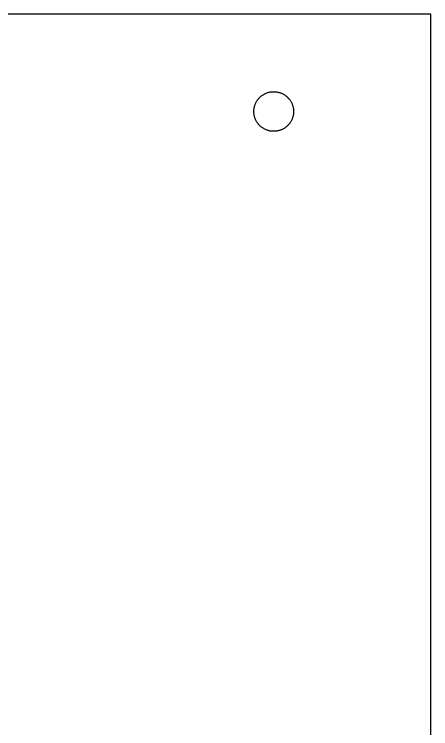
# Model space of a CAD drawing. Extents: x -184 to 286, y 9 to 417.
# Drawn here: x 127.8 to 190.7, y 117.2 to 225.2 of the extents above; entities that cross this region are included whole.
import ezdxf

# ---------------------------------------------------------------- set-up
doc = ezdxf.new("R2010")
doc.units = 0
doc.layers.add('LINEAS', color=7, linetype='CONTINUOUS')
doc.layers.add('ORIGINAL', color=7, linetype='CONTINUOUS')

msp = doc.modelspace()

# ---------------------------------------------------------------- linework, layer by layer
at = {"layer": 'LINEAS'}
msp.add_lwpolyline([(190.67, 9.27), (190.67, 225.17), (-88.73, 225.17), (-88.73, 9.27)], close=True, dxfattribs=at)
at = {"layer": 'ORIGINAL'}
msp.add_lwpolyline([(163.97, 210.48), (163.97, 210.59), (163.98, 210.69), (163.99, 210.8), (164, 210.9), (164.02, 211), (164.04, 211.11), (164.06, 211.21), (164.09, 211.31), (164.12, 211.41), (164.15, 211.51), (164.19, 211.6), (164.23, 211.7), (164.27, 211.79), (164.32, 211.89), (164.37, 211.98), (164.42, 212.07), (164.48, 212.15), (164.54, 212.24), (164.6, 212.32), (164.67, 212.4), (164.73, 212.48), (164.81, 212.56), (164.88, 212.63), (164.95, 212.71), (165.03, 212.77), (165.11, 212.84), (165.2, 212.9), (165.28, 212.96), (165.37, 213.02), (165.46, 213.07), (165.55, 213.13), (165.64, 213.17), (165.73, 213.22), (165.83, 213.26), (165.93, 213.3), (166.03, 213.33), (166.12, 213.36), (166.22, 213.39), (166.33, 213.41), (166.43, 213.44), (166.53, 213.45), (166.63, 213.47), (166.74, 213.48), (166.84, 213.48), (166.95, 213.48), (167.05, 213.48), (167.15, 213.48), (167.26, 213.47), (167.36, 213.46), (167.46, 213.44), (167.57, 213.43), (167.67, 213.4), (167.77, 213.38), (167.87, 213.35), (167.97, 213.31), (168.07, 213.28), (168.16, 213.24), (168.26, 213.2), (168.35, 213.15), (168.44, 213.1), (168.53, 213.05), (168.62, 212.99), (168.71, 212.93), (168.79, 212.87), (168.87, 212.81), (168.95, 212.74), (169.03, 212.67), (169.1, 212.6), (169.17, 212.52), (169.24, 212.44), (169.31, 212.36), (169.37, 212.28), (169.44, 212.2), (169.49, 212.11), (169.55, 212.02), (169.6, 211.93), (169.65, 211.84), (169.69, 211.75), (169.74, 211.65), (169.77, 211.55), (169.81, 211.46), (169.84, 211.36), (169.87, 211.26), (169.9, 211.16), (169.92, 211.05), (169.94, 210.95), (169.95, 210.85), (169.96, 210.74), (169.97, 210.64), (169.97, 210.54), (169.97, 210.43), (169.97, 210.33), (169.96, 210.22), (169.95, 210.12), (169.94, 210.02), (169.92, 209.92), (169.9, 209.81), (169.87, 209.71), (169.84, 209.61), (169.81, 209.51), (169.77, 209.42), (169.74, 209.32), (169.69, 209.22), (169.65, 209.13), (169.6, 209.04), (169.55, 208.95), (169.49, 208.86), (169.44, 208.77), (169.37, 208.69), (169.31, 208.61), (169.24, 208.53), (169.17, 208.45), (169.1, 208.37), (169.03, 208.3), (168.95, 208.23), (168.87, 208.16), (168.79, 208.1), (168.71, 208.04), (168.62, 207.98), (168.53, 207.92), (168.44, 207.87), (168.35, 207.82), (168.26, 207.77), (168.16, 207.73), (168.07, 207.69), (167.97, 207.66), (167.87, 207.62), (167.77, 207.59), (167.67, 207.57), (167.57, 207.54), (167.46, 207.53), (167.36, 207.51), (167.26, 207.5), (167.15, 207.49), (167.05, 207.49), (166.95, 207.49), (166.84, 207.49), (166.74, 207.49), (166.63, 207.5), (166.53, 207.52), (166.43, 207.53), (166.33, 207.56), (166.22, 207.58), (166.12, 207.61), (166.03, 207.64), (165.93, 207.67), (165.83, 207.71), (165.73, 207.75), (165.64, 207.8), (165.55, 207.84), (165.46, 207.9), (165.37, 207.95), (165.28, 208.01), (165.2, 208.07), (165.11, 208.13), (165.03, 208.2), (164.95, 208.26), (164.88, 208.34), (164.81, 208.41), (164.73, 208.49), (164.67, 208.57), (164.6, 208.65), (164.54, 208.73), (164.48, 208.82), (164.42, 208.9), (164.37, 208.99), (164.32, 209.08), (164.27, 209.18), (164.23, 209.27), (164.19, 209.37), (164.15, 209.46), (164.12, 209.56), (164.09, 209.66), (164.06, 209.76), (164.04, 209.86), (164.02, 209.97), (164, 210.07), (163.99, 210.17), (163.98, 210.28), (163.97, 210.38)], close=True, dxfattribs=at)

doc.saveas('drawing.dxf')
